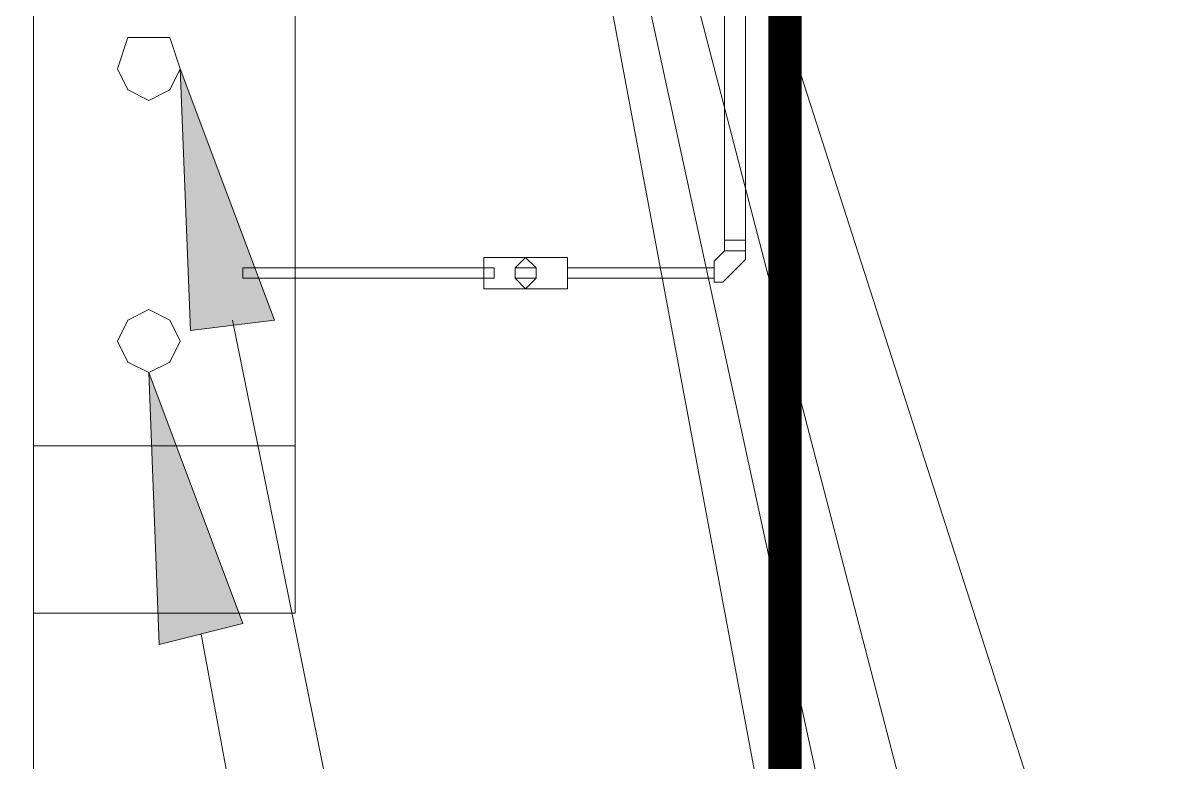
# Model space of a CAD drawing. Header units: inches. Extents: x -1128 to 651, y 96 to 845.
# Drawn here: x -1094.39 to -1091.251, y 688.888 to 690.893 of the extents above; entities that cross this region are included whole.
import ezdxf

# ---------------------------------------------------------------- set-up
doc = ezdxf.new("R2010")
doc.units = ezdxf.units.IN
doc.header["$MEASUREMENT"] = 0
doc.linetypes.add('DIVIDE', pattern=[1.25, 0.5, -0.25, 0, -0.25, 0, -0.25])
for name, color, linetype, lineweight in [('Cables', 7, 'Continuous', 0), ('Equipment', 7, 'Continuous', 0), ('Layout', 6, 'Continuous', 18)]:
    doc.layers.add(name, color=color, linetype=linetype, lineweight=lineweight)
doc.layers.add('Layer 1', color=7, linetype='Continuous')

msp = doc.modelspace()

# ---------------------------------------------------------------- hatches: boundary and pattern name
at = {"layer": 'Layer 1', "lineweight": 0}
for points in [[(-1093.9352, 690.0584), (-1093.9636, 690.7684), (-1093.708, 690.0868)], [(-1094.0204, 689.2064), (-1094.0488, 689.9448), (-1093.7932, 689.2632)]]:
    msp.add_hatch(color=0, dxfattribs=at).paths.add_polyline_path(points)

# ---------------------------------------------------------------- linework, layer by layer
at = {"layer": 'Cables', "color": 0, "linetype": 'Continuous', "lineweight": 0}
msp.add_line((-1092.5152, 690.2469), (-1092.5152, 690.19), dxfattribs=at)
at = {"layer": 'Cables', "color": 0, "lineweight": 0}
for points in [[(-1092.4299, 690.2753), (-1092.4299, 693.012)], [(-1092.4868, 690.2753), (-1092.4868, 691.6204)], [(-1093.1399, 690.2004), (-1093.1399, 690.172), (-1093.1399, 690.2572), (-1093.1399, 690.2004)], [(-1093.1399, 690.2572), (-1093.0264, 690.2572)], [(-1092.998, 690.2004), (-1092.998, 690.2289), (-1093.0264, 690.2572), (-1093.0547, 690.2289), (-1093.0547, 690.2004), (-1093.0264, 690.172), (-1092.998, 690.2004)], [(-1093.0547, 690.2004), (-1093.0264, 690.172), (-1092.998, 690.2004), (-1092.998, 690.2289), (-1093.0264, 690.2572), (-1093.0547, 690.2289), (-1093.0547, 690.2004)], [(-1092.9127, 690.2572), (-1093.0264, 690.2572)], [(-1092.9127, 690.2004), (-1092.9127, 690.2572), (-1092.9127, 690.172), (-1092.9127, 690.2004)], [(-1093.7932, 690.2289), (-1093.1116, 690.2289)], [(-1092.998, 690.2004), (-1092.998, 690.2289), (-1093.0264, 690.2289), (-1093.0547, 690.2289), (-1093.0547, 690.2004), (-1092.998, 690.2004), (-1092.998, 690.2289), (-1093.0547, 690.2289), (-1093.0547, 690.2004), (-1092.998, 690.2004)], [(-1092.998, 690.2004), (-1092.998, 690.2289), (-1093.0264, 690.2289), (-1093.0547, 690.2289), (-1093.0547, 690.2004), (-1092.998, 690.2004)], [(-1092.998, 690.2004), (-1092.998, 690.2289), (-1093.0264, 690.2289), (-1093.0547, 690.2289), (-1093.0547, 690.2004), (-1092.998, 690.2004)], [(-1093.7932, 690.2004), (-1093.1116, 690.2004)], [(-1092.9127, 690.2004), (-1092.5152, 690.2004)], [(-1093.0264, 690.172), (-1093.1399, 690.172)], [(-1093.0264, 690.172), (-1092.9127, 690.172)]]:
    msp.add_lwpolyline(points, dxfattribs=at)
at = {"layer": 'Cables', "color": 0, "linetype": 'Continuous', "lineweight": 0}
msp.add_lwpolyline([(-1092.5152, 690.19), (-1092.4916, 690.19), (-1092.4299, 690.2517), (-1092.4299, 690.2753), (-1092.4299, 690.2517), (-1092.4916, 690.19)], close=True, dxfattribs=at)
msp.add_lwpolyline([(-1092.4868, 690.2753), (-1092.5152, 690.2469), (-1092.4868, 690.2753), (-1092.4299, 690.2753)], dxfattribs=at)
at = {"layer": 'Cables', "color": 0, "lineweight": 0}
for points, knots in [([(-1092.4868, 690.3037), (-1092.4868, 690.3037), (-1092.4299, 690.3037), (-1092.4299, 690.3037), (-1092.4299, 690.3037), (-1092.4868, 690.3037), (-1092.4868, 690.3037)], [0, 0, 0, 0, 1, 1, 1, 2, 2, 2, 2]), ([(-1092.4868, 690.2753), (-1092.4868, 690.2753), (-1092.4299, 690.2753), (-1092.4299, 690.2753), (-1092.4299, 690.2753), (-1092.4868, 690.2753), (-1092.4868, 690.2753)], [0, 0, 0, 0, 1, 1, 1, 2, 2, 2, 2]), ([(-1093.1116, 690.2004), (-1093.1116, 690.2004), (-1093.1116, 690.2289), (-1093.1116, 690.2289), (-1093.1116, 690.2289), (-1093.1116, 690.2004), (-1093.1116, 690.2004)], [0, 0, 0, 0, 1, 1, 1, 2, 2, 2, 2]), ([(-1093.1116, 690.2289), (-1093.1116, 690.2289), (-1093.1116, 690.2004), (-1093.1116, 690.2004), (-1093.1116, 690.2004), (-1093.1116, 690.2289), (-1093.1116, 690.2289)], [0, 0, 0, 0, 1, 1, 1, 2, 2, 2, 2]), ([(-1092.9127, 690.2004), (-1092.9127, 690.2004), (-1092.9127, 690.2289), (-1092.9127, 690.2289), (-1092.9127, 690.2289), (-1092.9127, 690.2004), (-1092.9127, 690.2004)], [0, 0, 0, 0, 1, 1, 1, 2, 2, 2, 2]), ([(-1092.9127, 690.2289), (-1092.9127, 690.2289), (-1092.9127, 690.2004), (-1092.9127, 690.2004), (-1092.9127, 690.2004), (-1092.9127, 690.2289), (-1092.9127, 690.2289), (-1092.9127, 690.2289), (-1092.5152, 690.2289), (-1092.5152, 690.2289)], [0, 0, 0, 0, 1, 1, 1, 2, 2, 2, 3, 3, 3, 3]), ([(-1092.5152, 690.2469), (-1092.5152, 690.2469), (-1092.5152, 690.19), (-1092.5152, 690.19), (-1092.5152, 690.19), (-1092.5152, 690.2469), (-1092.5152, 690.2469)], [0, 0, 0, 0, 1, 1, 1, 2, 2, 2, 2]), ([(-1092.5152, 690.2469), (-1092.5152, 690.2469), (-1092.5152, 690.19), (-1092.5152, 690.19), (-1092.5152, 690.19), (-1092.5152, 690.2469), (-1092.5152, 690.2469)], [0, 0, 0, 0, 1, 1, 1, 2, 2, 2, 2])]:
    msp.add_open_spline(points, degree=3, knots=knots, dxfattribs=at)
at = {"layer": 'Equipment', "color": 0}
msp.add_lwpolyline([(-1094.3611, 685.0884), (-1094.3611, 692.3872)], dxfattribs=at)
at = {"layer": 'Layer 1', "color": 0, "lineweight": 5}
msp.add_lwpolyline([(-1092.6855, 692.0181), (-1088.1132, 677.7896)], dxfattribs=at)
at = {"layer": 'Layer 1', "color": 0, "lineweight": 0}
for points in [[(-1092.7424, 691.6489), (-1088.1132, 673.842)], [(-1092.7708, 691.3081), (-1088.1132, 669.866)], [(-1093.6511, 691.0808), (-1093.6511, 689.2917), (-1094.3611, 689.2917)], [(-1092.7992, 690.9672), (-1088.1132, 665.9184)], [(-1093.9636, 690.7684), (-1093.9919, 690.8536), (-1094.1055, 690.8536), (-1094.134, 690.7684), (-1094.1055, 690.7117), (-1094.0488, 690.6832), (-1093.9919, 690.7117), (-1093.9636, 690.7684)], [(-1093.9352, 690.0584), (-1093.9636, 690.7684), (-1093.708, 690.0868), (-1093.9352, 690.0584)], [(-1093.9636, 690.03), (-1093.9919, 690.0868), (-1094.0488, 690.1153), (-1094.1055, 690.0868), (-1094.134, 690.03), (-1094.1055, 689.9732), (-1094.0488, 689.9448), (-1093.9919, 689.9732), (-1093.9636, 690.03)], [(-1093.8216, 690.0868), (-1088.1132, 661.9424)], [(-1094.0204, 689.2064), (-1094.0488, 689.9448), (-1093.7932, 689.2632), (-1094.0204, 689.2064)], [(-1093.6511, 689.7461), (-1094.3611, 689.7461)], [(-1093.9068, 689.2348), (-1088.1132, 657.9948)]]:
    msp.add_lwpolyline(points, dxfattribs=at)
msp.add_open_spline([(-1093.7932, 690.2289), (-1093.7932, 690.2289), (-1093.7932, 690.2004), (-1093.7932, 690.2004), (-1093.7932, 690.2004), (-1093.7932, 690.2289), (-1093.7932, 690.2289)], degree=3, knots=[0, 0, 0, 0, 1, 1, 1, 2, 2, 2, 2], dxfattribs=at)
at = {"layer": 'Layout', "linetype": 'DIVIDE', "ltscale": 2, "const_width": 0.0902}
msp.add_lwpolyline([(-1101.3476, 681.8286), (-1092.3226, 681.8286), (-1092.3226, 698.9761), (-1101.3476, 698.9761)], close=True, dxfattribs=at)
msp.add_lwpolyline([(-1101.3476, 681.8286), (-1092.3226, 681.8286), (-1092.3226, 698.9761), (-1101.3476, 698.9761)], close=True, dxfattribs=at)

doc.saveas('drawing.dxf')
